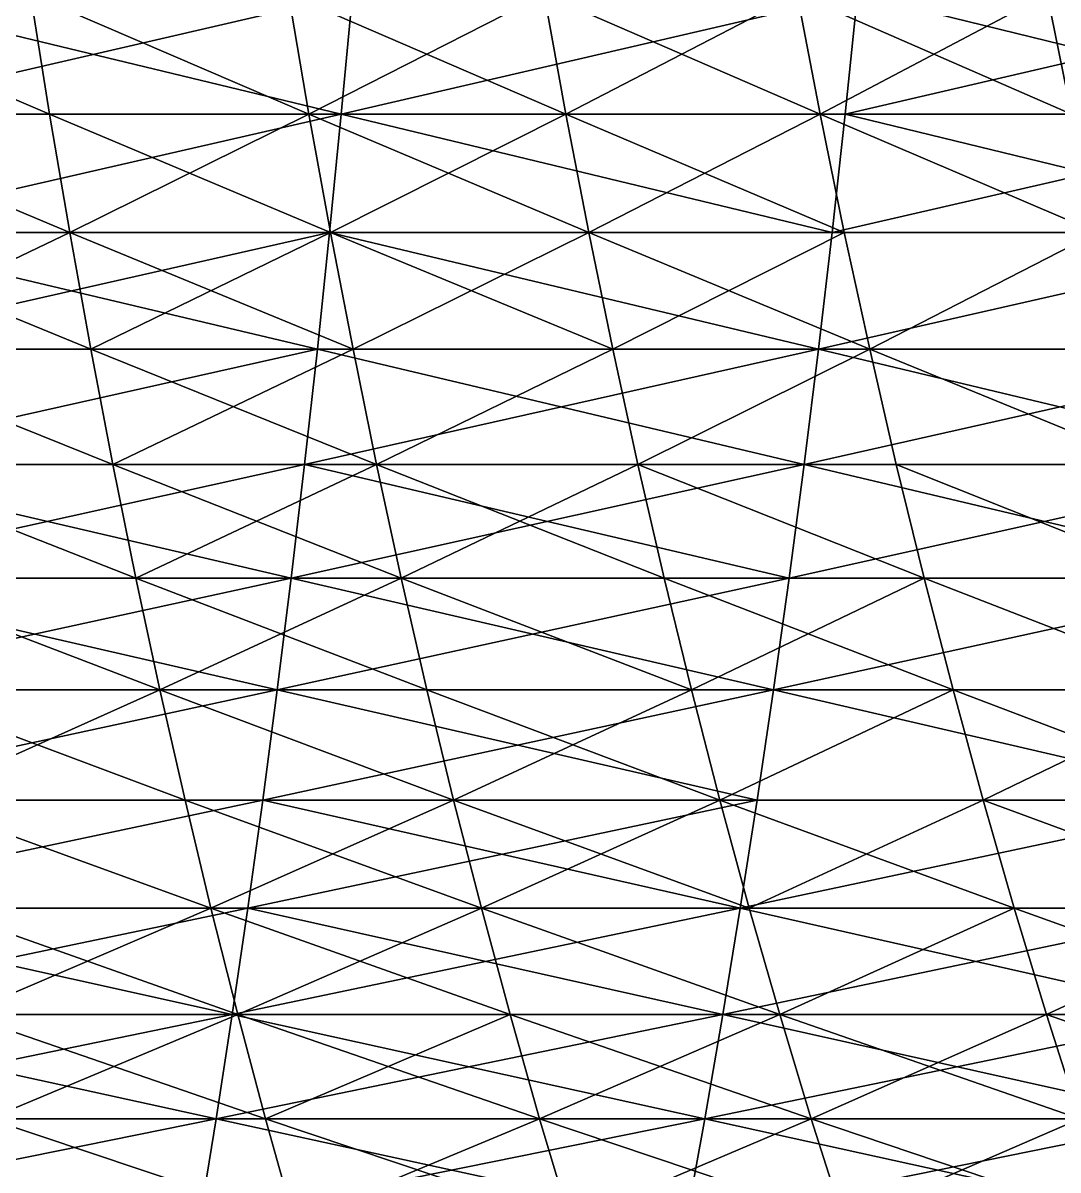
# Model space of a CAD drawing. Header units: millimetres. Extents: x -3250 to 8000, y -3250 to 3250.
# Drawn here: x 5370.3 to 5526.6, y -506.5 to -333.4 of the extents above; entities that cross this region are included whole.
import ezdxf

# ---------------------------------------------------------------- set-up
doc = ezdxf.new("R2010")
doc.units = ezdxf.units.MM
doc.header["$MEASUREMENT"] = 0
doc.layers.add('MESH_3D', color=2, linetype='CONTINUOUS')

msp = doc.modelspace()

# ---------------------------------------------------------------- linework, layer by layer
at = {"layer": 'MESH_3D'}
for points in [[(5334.81, -347.11, 2008.22), (5371.45, -329.03, 2029.97), (5332.13, -329.03, 2016.21)], [(5374.33, -347.11, 24677.96), (5334.81, -347.11, 24691.78), (5332.13, -329.03, 24683.79)], [(5374.33, -347.11, 24677.96), (5332.13, -329.03, 24683.79), (5371.45, -329.03, 24670.03)], [(5334.81, -347.11, 2008.22), (5374.33, -347.11, 2022.04), (5371.45, -329.03, 2029.97)], [(5343.38, -329.03, 518.33), (5418.37, -347.11, 541.1), (5341.92, -347.11, 526.64)], [(5420.04, -329.03, 26167.16), (5341.92, -347.11, 26173.36), (5418.37, -347.11, 26158.9)], [(5420.04, -329.03, 26167.16), (5343.38, -329.03, 26181.67), (5341.92, -347.11, 26173.36)], [(5343.38, -329.03, 518.33), (5420.04, -329.03, 532.84), (5418.37, -347.11, 541.1)], [(5371.45, -329.03, 2029.97), (5413.49, -347.11, 2036.85), (5410.41, -329.03, 2044.7)], [(5374.33, -347.11, 2022.04), (5413.49, -347.11, 2036.85), (5371.45, -329.03, 2029.97)], [(5413.49, -347.11, 24663.15), (5371.45, -329.03, 24670.03), (5410.41, -329.03, 24655.3)], [(5413.49, -347.11, 24663.15), (5374.33, -347.11, 24677.96), (5371.45, -329.03, 24670.03)], [(5413.49, -347.11, 2036.85), (5449, -329.03, 2060.4), (5410.41, -329.03, 2044.7)], [(5452.27, -347.11, 24647.37), (5410.41, -329.03, 24655.3), (5449, -329.03, 24639.6)], [(5452.27, -347.11, 24647.37), (5413.49, -347.11, 24663.15), (5410.41, -329.03, 24655.3)], [(5413.49, -347.11, 2036.85), (5452.27, -347.11, 2052.63), (5449, -329.03, 2060.4)], [(5418.37, -347.11, 541.1), (5496.31, -329.03, 549.25), (5494.44, -347.11, 557.47)], [(5420.04, -329.03, 532.84), (5496.31, -329.03, 549.25), (5418.37, -347.11, 541.1)], [(5496.31, -329.03, 26150.75), (5418.37, -347.11, 26158.9), (5494.44, -347.11, 26142.53)], [(5496.31, -329.03, 26150.75), (5420.04, -329.03, 26167.16), (5418.37, -347.11, 26158.9)], [(5452.27, -347.11, 2052.63), (5487.18, -329.03, 2077.06), (5449, -329.03, 2060.4)], [(5490.64, -347.11, 24630.62), (5449, -329.03, 24639.6), (5487.18, -329.03, 24622.94)], [(5490.64, -347.11, 24630.62), (5452.27, -347.11, 24647.37), (5449, -329.03, 24639.6)], [(5452.27, -347.11, 2052.63), (5490.64, -347.11, 2069.38), (5487.18, -329.03, 2077.06)], [(5490.64, -347.11, 2069.38), (5524.93, -329.03, 2094.67), (5487.18, -329.03, 2077.06)], [(5528.59, -347.11, 24612.93), (5487.18, -329.03, 24622.94), (5524.93, -329.03, 24605.33)], [(5528.59, -347.11, 24612.93), (5490.64, -347.11, 24630.62), (5487.18, -329.03, 24622.94)], [(5490.64, -347.11, 2069.38), (5528.59, -347.11, 2087.07), (5524.93, -329.03, 2094.67)], [(5496.31, -329.03, 549.25), (5570.07, -347.11, 575.73), (5494.44, -347.11, 557.47)], [(5572.15, -329.03, 26132.44), (5494.44, -347.11, 26142.53), (5570.07, -347.11, 26124.27)], [(5572.15, -329.03, 26132.44), (5496.31, -329.03, 26150.75), (5494.44, -347.11, 26142.53)], [(5496.31, -329.03, 549.25), (5572.15, -329.03, 567.56), (5570.07, -347.11, 575.73)], [(5528.59, -347.11, 2087.07), (5562.23, -329.03, 2113.21), (5524.93, -329.03, 2094.67)], [(5562.23, -329.03, 24586.79), (5528.59, -347.11, 24612.93), (5524.93, -329.03, 24605.33)], [(5334.81, -347.11, 2008.22), (5377.37, -364.97, 2013.7), (5374.33, -347.11, 2022.04)], [(5337.64, -364.97, 1999.8), (5377.37, -364.97, 2013.7), (5334.81, -347.11, 2008.22)], [(5377.37, -364.97, 24686.3), (5334.81, -347.11, 24691.78), (5374.33, -347.11, 24677.96)], [(5377.37, -364.97, 24686.3), (5337.64, -364.97, 24700.2), (5334.81, -347.11, 24691.78)], [(5340.38, -364.97, 535.38), (5418.37, -347.11, 541.1), (5416.61, -364.97, 549.8)], [(5341.92, -347.11, 526.64), (5418.37, -347.11, 541.1), (5340.38, -364.97, 535.38)], [(5418.37, -347.11, 26158.9), (5341.92, -347.11, 26173.36), (5340.38, -364.97, 26164.62)], [(5418.37, -347.11, 26158.9), (5340.38, -364.97, 26164.62), (5416.61, -364.97, 26150.2)], [(5377.37, -364.97, 2013.7), (5413.49, -347.11, 2036.85), (5374.33, -347.11, 2022.04)], [(5416.73, -364.97, 24671.41), (5374.33, -347.11, 24677.96), (5413.49, -347.11, 24663.15)], [(5416.73, -364.97, 24671.41), (5377.37, -364.97, 24686.3), (5374.33, -347.11, 24677.96)], [(5377.37, -364.97, 2013.7), (5416.73, -364.97, 2028.59), (5413.49, -347.11, 2036.85)], [(5416.73, -364.97, 2028.59), (5452.27, -347.11, 2052.63), (5413.49, -347.11, 2036.85)], [(5455.72, -364.97, 24655.55), (5416.73, -364.97, 24671.41), (5413.49, -347.11, 24663.15)], [(5455.72, -364.97, 24655.55), (5413.49, -347.11, 24663.15), (5452.27, -347.11, 24647.37)], [(5418.37, -347.11, 541.1), (5492.46, -364.97, 566.12), (5416.61, -364.97, 549.8)], [(5492.46, -364.97, 26133.88), (5418.37, -347.11, 26158.9), (5416.61, -364.97, 26150.2)], [(5416.73, -364.97, 2028.59), (5455.72, -364.97, 2044.45), (5452.27, -347.11, 2052.63)], [(5418.37, -347.11, 541.1), (5494.44, -347.11, 557.47), (5492.46, -364.97, 566.12)], [(5494.44, -347.11, 26142.53), (5418.37, -347.11, 26158.9), (5492.46, -364.97, 26133.88)], [(5455.72, -364.97, 2044.45), (5490.64, -347.11, 2069.38), (5452.27, -347.11, 2052.63)], [(5494.29, -364.97, 24638.72), (5455.72, -364.97, 24655.55), (5452.27, -347.11, 24647.37)], [(5494.29, -364.97, 24638.72), (5452.27, -347.11, 24647.37), (5490.64, -347.11, 24630.62)], [(5455.72, -364.97, 2044.45), (5494.29, -364.97, 2061.28), (5490.64, -347.11, 2069.38)], [(5490.64, -347.11, 2069.38), (5532.44, -364.97, 2079.07), (5528.59, -347.11, 2087.07)], [(5494.29, -364.97, 2061.28), (5532.44, -364.97, 2079.07), (5490.64, -347.11, 2069.38)], [(5532.44, -364.97, 24620.93), (5494.29, -364.97, 24638.72), (5490.64, -347.11, 24630.62)], [(5532.44, -364.97, 24620.93), (5490.64, -347.11, 24630.62), (5528.59, -347.11, 24612.93)], [(5494.44, -347.11, 557.47), (5567.88, -364.97, 584.33), (5492.46, -364.97, 566.12)], [(5570.07, -347.11, 26124.27), (5494.44, -347.11, 26142.53), (5492.46, -364.97, 26133.88)], [(5570.07, -347.11, 26124.27), (5492.46, -364.97, 26133.88), (5567.88, -364.97, 26115.67)], [(5494.44, -347.11, 557.47), (5570.07, -347.11, 575.73), (5567.88, -364.97, 584.33)], [(5340.61, -382.6, 1990.97), (5377.37, -364.97, 2013.7), (5337.64, -364.97, 1999.8)], [(5380.55, -382.6, 24695.06), (5340.61, -382.6, 24709.03), (5337.64, -364.97, 24700.2)], [(5380.55, -382.6, 24695.06), (5337.64, -364.97, 24700.2), (5377.37, -364.97, 24686.3)], [(5340.38, -364.97, 535.38), (5414.76, -382.6, 558.94), (5338.76, -382.6, 544.56)], [(5416.61, -364.97, 26150.2), (5340.38, -364.97, 26164.62), (5338.76, -382.6, 26155.44)], [(5416.61, -364.97, 26150.2), (5338.76, -382.6, 26155.44), (5414.76, -382.6, 26141.06)], [(5340.38, -364.97, 535.38), (5416.61, -364.97, 549.8), (5414.76, -382.6, 558.94)], [(5340.61, -382.6, 1990.97), (5380.55, -382.6, 2004.94), (5377.37, -364.97, 2013.7)], [(5377.37, -364.97, 2013.7), (5420.14, -382.6, 2019.91), (5416.73, -364.97, 2028.59)], [(5380.55, -382.6, 2004.94), (5420.14, -382.6, 2019.91), (5377.37, -364.97, 2013.7)], [(5416.73, -364.97, 24671.41), (5380.55, -382.6, 24695.06), (5377.37, -364.97, 24686.3)], [(5420.14, -382.6, 24680.09), (5380.55, -382.6, 24695.06), (5416.73, -364.97, 24671.41)], [(5416.61, -364.97, 549.8), (5490.39, -382.6, 575.21), (5414.76, -382.6, 558.94)], [(5490.39, -382.6, 26124.79), (5416.61, -364.97, 26150.2), (5414.76, -382.6, 26141.06)], [(5416.61, -364.97, 549.8), (5492.46, -364.97, 566.12), (5490.39, -382.6, 575.21)], [(5492.46, -364.97, 26133.88), (5416.61, -364.97, 26150.2), (5490.39, -382.6, 26124.79)], [(5420.14, -382.6, 2019.91), (5455.72, -364.97, 2044.45), (5416.73, -364.97, 2028.59)], [(5459.34, -382.6, 24664.13), (5416.73, -364.97, 24671.41), (5455.72, -364.97, 24655.55)], [(5459.34, -382.6, 24664.13), (5420.14, -382.6, 24680.09), (5416.73, -364.97, 24671.41)], [(5420.14, -382.6, 2019.91), (5459.34, -382.6, 2035.87), (5455.72, -364.97, 2044.45)], [(5459.34, -382.6, 2035.87), (5494.29, -364.97, 2061.28), (5455.72, -364.97, 2044.45)], [(5498.13, -382.6, 24647.21), (5455.72, -364.97, 24655.55), (5494.29, -364.97, 24638.72)], [(5498.13, -382.6, 24647.21), (5459.34, -382.6, 24664.13), (5455.72, -364.97, 24655.55)], [(5459.34, -382.6, 2035.87), (5498.13, -382.6, 2052.79), (5494.29, -364.97, 2061.28)], [(5490.39, -382.6, 575.21), (5567.88, -364.97, 584.33), (5565.58, -382.6, 593.36)], [(5492.46, -364.97, 566.12), (5567.88, -364.97, 584.33), (5490.39, -382.6, 575.21)], [(5567.88, -364.97, 26115.67), (5492.46, -364.97, 26133.88), (5490.39, -382.6, 26124.79)], [(5567.88, -364.97, 26115.67), (5490.39, -382.6, 26124.79), (5565.58, -382.6, 26106.64)], [(5498.13, -382.6, 2052.79), (5532.44, -364.97, 2079.07), (5494.29, -364.97, 2061.28)], [(5532.44, -364.97, 24620.93), (5498.13, -382.6, 24647.21), (5494.29, -364.97, 24638.72)], [(5498.13, -382.6, 2052.79), (5536.48, -382.6, 2070.67), (5532.44, -364.97, 2079.07)], [(5536.48, -382.6, 24629.33), (5498.13, -382.6, 24647.21), (5532.44, -364.97, 24620.93)], [(5337.06, -400, 554.17), (5414.76, -382.6, 558.94), (5412.83, -400, 568.5)], [(5338.76, -382.6, 544.56), (5414.76, -382.6, 558.94), (5337.06, -400, 554.17)], [(5414.76, -382.6, 26141.06), (5337.06, -400, 26145.83), (5412.83, -400, 26131.5)], [(5414.76, -382.6, 26141.06), (5338.76, -382.6, 26155.44), (5337.06, -400, 26145.83)], [(5340.61, -382.6, 1990.97), (5383.89, -400, 1995.78), (5380.55, -382.6, 2004.94)], [(5343.71, -400, 1981.72), (5383.89, -400, 1995.78), (5340.61, -382.6, 1990.97)], [(5383.89, -400, 24704.22), (5343.71, -400, 24718.28), (5340.61, -382.6, 24709.03)], [(5383.89, -400, 24704.22), (5340.61, -382.6, 24709.03), (5380.55, -382.6, 24695.06)], [(5383.89, -400, 1995.78), (5420.14, -382.6, 2019.91), (5380.55, -382.6, 2004.94)], [(5423.7, -400, 24689.17), (5380.55, -382.6, 24695.06), (5420.14, -382.6, 24680.09)], [(5423.7, -400, 24689.17), (5383.89, -400, 24704.22), (5380.55, -382.6, 24695.06)], [(5383.89, -400, 1995.78), (5423.7, -400, 2010.83), (5420.14, -382.6, 2019.91)], [(5414.76, -382.6, 558.94), (5488.22, -400, 584.72), (5412.83, -400, 568.5)], [(5490.39, -382.6, 26124.79), (5414.76, -382.6, 26141.06), (5412.83, -400, 26131.5)], [(5490.39, -382.6, 26124.79), (5412.83, -400, 26131.5), (5488.22, -400, 26115.28)], [(5414.76, -382.6, 558.94), (5490.39, -382.6, 575.21), (5488.22, -400, 584.72)], [(5423.7, -400, 2010.83), (5459.34, -382.6, 2035.87), (5420.14, -382.6, 2019.91)], [(5459.34, -382.6, 24664.13), (5423.7, -400, 24689.17), (5420.14, -382.6, 24680.09)], [(5423.7, -400, 2010.83), (5463.13, -400, 2026.87), (5459.34, -382.6, 2035.87)], [(5463.13, -400, 24673.13), (5423.7, -400, 24689.17), (5459.34, -382.6, 24664.13)], [(5463.13, -400, 2026.87), (5498.13, -382.6, 2052.79), (5459.34, -382.6, 2035.87)], [(5498.13, -382.6, 24647.21), (5463.13, -400, 24673.13), (5459.34, -382.6, 24664.13)], [(5463.13, -400, 2026.87), (5502.14, -400, 2043.9), (5498.13, -382.6, 2052.79)], [(5502.14, -400, 24656.1), (5463.13, -400, 24673.13), (5498.13, -382.6, 24647.21)], [(5490.39, -382.6, 575.21), (5563.18, -400, 602.82), (5488.22, -400, 584.72)], [(5565.58, -382.6, 26106.64), (5490.39, -382.6, 26124.79), (5488.22, -400, 26115.28)], [(5565.58, -382.6, 26106.64), (5488.22, -400, 26115.28), (5563.18, -400, 26097.18)], [(5490.39, -382.6, 575.21), (5565.58, -382.6, 593.36), (5563.18, -400, 602.82)], [(5498.13, -382.6, 2052.79), (5540.72, -400, 2061.88), (5536.48, -382.6, 2070.67)], [(5502.14, -400, 2043.9), (5540.72, -400, 2061.88), (5498.13, -382.6, 2052.79)], [(5540.72, -400, 24638.12), (5502.14, -400, 24656.1), (5498.13, -382.6, 24647.21)], [(5540.72, -400, 24638.12), (5498.13, -382.6, 24647.21), (5536.48, -382.6, 24629.33)], [(5335.29, -417.15, 564.2), (5412.83, -400, 568.5), (5410.81, -417.15, 578.49)], [(5337.06, -400, 554.17), (5412.83, -400, 568.5), (5335.29, -417.15, 564.2)], [(5410.81, -417.15, 26121.51), (5337.06, -400, 26145.83), (5335.29, -417.15, 26135.8)], [(5412.83, -400, 26131.5), (5337.06, -400, 26145.83), (5410.81, -417.15, 26121.51)], [(5343.71, -400, 1981.72), (5387.37, -417.15, 1986.2), (5383.89, -400, 1995.78)], [(5346.96, -417.15, 1972.06), (5387.37, -417.15, 1986.2), (5343.71, -400, 1981.72)], [(5387.37, -417.15, 24713.8), (5343.71, -400, 24718.28), (5383.89, -400, 24704.22)], [(5387.37, -417.15, 24713.8), (5346.96, -417.15, 24727.94), (5343.71, -400, 24718.28)], [(5383.89, -400, 1995.78), (5427.42, -417.15, 2001.35), (5423.7, -400, 2010.83)], [(5387.37, -417.15, 1986.2), (5427.42, -417.15, 2001.35), (5383.89, -400, 1995.78)], [(5423.7, -400, 24689.17), (5387.37, -417.15, 24713.8), (5383.89, -400, 24704.22)], [(5427.42, -417.15, 24698.65), (5387.37, -417.15, 24713.8), (5423.7, -400, 24689.17)], [(5410.81, -417.15, 578.49), (5488.22, -400, 584.72), (5485.95, -417.15, 594.66)], [(5412.83, -400, 568.5), (5488.22, -400, 584.72), (5410.81, -417.15, 578.49)], [(5485.95, -417.15, 26105.34), (5412.83, -400, 26131.5), (5410.81, -417.15, 26121.51)], [(5488.22, -400, 26115.28), (5412.83, -400, 26131.5), (5485.95, -417.15, 26105.34)], [(5427.42, -417.15, 2001.35), (5463.13, -400, 2026.87), (5423.7, -400, 2010.83)], [(5467.09, -417.15, 24682.51), (5423.7, -400, 24689.17), (5463.13, -400, 24673.13)], [(5467.09, -417.15, 24682.51), (5427.42, -417.15, 24698.65), (5423.7, -400, 24689.17)], [(5427.42, -417.15, 2001.35), (5467.09, -417.15, 2017.49), (5463.13, -400, 2026.87)], [(5463.13, -400, 2026.87), (5506.33, -417.15, 2034.61), (5502.14, -400, 2043.9)], [(5467.09, -417.15, 2017.49), (5506.33, -417.15, 2034.61), (5463.13, -400, 2026.87)], [(5506.33, -417.15, 24665.39), (5467.09, -417.15, 24682.51), (5463.13, -400, 24673.13)], [(5506.33, -417.15, 24665.39), (5463.13, -400, 24673.13), (5502.14, -400, 24656.1)], [(5488.22, -400, 584.72), (5560.66, -417.15, 612.69), (5485.95, -417.15, 594.66)], [(5563.18, -400, 26097.18), (5485.95, -417.15, 26105.34), (5560.66, -417.15, 26087.31)], [(5563.18, -400, 26097.18), (5488.22, -400, 26115.28), (5485.95, -417.15, 26105.34)], [(5488.22, -400, 584.72), (5563.18, -400, 602.82), (5560.66, -417.15, 612.69)], [(5502.14, -400, 2043.9), (5545.14, -417.15, 2052.71), (5540.72, -400, 2061.88)], [(5506.33, -417.15, 2034.61), (5545.14, -417.15, 2052.71), (5502.14, -400, 2043.9)], [(5545.14, -417.15, 24647.29), (5502.14, -400, 24656.1), (5540.72, -400, 24638.12)], [(5545.14, -417.15, 24647.29), (5506.33, -417.15, 24665.39), (5502.14, -400, 24656.1)], [(5335.29, -417.15, 564.2), (5408.71, -434.04, 588.89), (5333.45, -434.04, 574.65)], [(5410.81, -417.15, 26121.51), (5333.45, -434.04, 26125.35), (5408.71, -434.04, 26111.11)], [(5410.81, -417.15, 26121.51), (5335.29, -417.15, 26135.8), (5333.45, -434.04, 26125.35)], [(5335.29, -417.15, 564.2), (5410.81, -417.15, 578.49), (5408.71, -434.04, 588.89)], [(5346.96, -417.15, 1972.06), (5391, -434.04, 1976.23), (5387.37, -417.15, 1986.2)], [(5350.34, -434.04, 1962), (5391, -434.04, 1976.23), (5346.96, -417.15, 1972.06)], [(5391, -434.04, 24723.77), (5346.96, -417.15, 24727.94), (5387.37, -417.15, 24713.8)], [(5391, -434.04, 24723.77), (5350.34, -434.04, 24738), (5346.96, -417.15, 24727.94)], [(5391, -434.04, 1976.23), (5427.42, -417.15, 2001.35), (5387.37, -417.15, 1986.2)], [(5431.3, -434.04, 24708.53), (5391, -434.04, 24723.77), (5387.37, -417.15, 24713.8)], [(5431.3, -434.04, 24708.53), (5387.37, -417.15, 24713.8), (5427.42, -417.15, 24698.65)], [(5391, -434.04, 1976.23), (5431.3, -434.04, 1991.47), (5427.42, -417.15, 2001.35)], [(5410.81, -417.15, 578.49), (5483.59, -434.04, 605), (5408.71, -434.04, 588.89)], [(5485.95, -417.15, 26105.34), (5410.81, -417.15, 26121.51), (5408.71, -434.04, 26111.11)], [(5485.95, -417.15, 26105.34), (5408.71, -434.04, 26111.11), (5483.59, -434.04, 26095)], [(5410.81, -417.15, 578.49), (5485.95, -417.15, 594.66), (5483.59, -434.04, 605)], [(5427.42, -417.15, 2001.35), (5471.21, -434.04, 2007.71), (5467.09, -417.15, 2017.49)], [(5431.3, -434.04, 1991.47), (5471.21, -434.04, 2007.71), (5427.42, -417.15, 2001.35)], [(5471.21, -434.04, 24692.29), (5431.3, -434.04, 24708.53), (5427.42, -417.15, 24698.65)], [(5471.21, -434.04, 24692.29), (5427.42, -417.15, 24698.65), (5467.09, -417.15, 24682.51)], [(5471.21, -434.04, 2007.71), (5506.33, -417.15, 2034.61), (5467.09, -417.15, 2017.49)], [(5510.7, -434.04, 24675.06), (5471.21, -434.04, 24692.29), (5467.09, -417.15, 24682.51)], [(5510.7, -434.04, 24675.06), (5467.09, -417.15, 24682.51), (5506.33, -417.15, 24665.39)], [(5471.21, -434.04, 2007.71), (5510.7, -434.04, 2024.94), (5506.33, -417.15, 2034.61)], [(5483.59, -434.04, 605), (5560.66, -417.15, 612.69), (5558.04, -434.04, 622.97)], [(5485.95, -417.15, 594.66), (5560.66, -417.15, 612.69), (5483.59, -434.04, 605)], [(5560.66, -417.15, 26087.31), (5485.95, -417.15, 26105.34), (5483.59, -434.04, 26095)], [(5560.66, -417.15, 26087.31), (5483.59, -434.04, 26095), (5558.04, -434.04, 26077.03)], [(5506.33, -417.15, 2034.61), (5549.74, -434.04, 2043.14), (5545.14, -417.15, 2052.71)], [(5510.7, -434.04, 2024.94), (5549.74, -434.04, 2043.14), (5506.33, -417.15, 2034.61)], [(5549.74, -434.04, 24656.86), (5510.7, -434.04, 24675.06), (5506.33, -417.15, 24665.39)], [(5549.74, -434.04, 24656.86), (5506.33, -417.15, 24665.39), (5545.14, -417.15, 24647.29)], [(5331.54, -450.66, 585.51), (5408.71, -434.04, 588.89), (5406.52, -450.66, 599.7)], [(5333.45, -434.04, 574.65), (5408.71, -434.04, 588.89), (5331.54, -450.66, 585.51)], [(5408.71, -434.04, 26111.11), (5333.45, -434.04, 26125.35), (5331.54, -450.66, 26114.49)], [(5408.71, -434.04, 26111.11), (5331.54, -450.66, 26114.49), (5406.52, -450.66, 26100.3)], [(5353.85, -450.66, 1951.55), (5391, -434.04, 1976.23), (5350.34, -434.04, 1962)], [(5394.78, -450.66, 24734.13), (5350.34, -434.04, 24738), (5391, -434.04, 24723.77)], [(5394.78, -450.66, 24734.13), (5353.85, -450.66, 24748.45), (5350.34, -434.04, 24738)], [(5353.85, -450.66, 1951.55), (5394.78, -450.66, 1965.87), (5391, -434.04, 1976.23)], [(5391, -434.04, 1976.23), (5435.33, -450.66, 1981.2), (5431.3, -434.04, 1991.47)], [(5394.78, -450.66, 1965.87), (5435.33, -450.66, 1981.2), (5391, -434.04, 1976.23)], [(5435.33, -450.66, 24718.8), (5391, -434.04, 24723.77), (5431.3, -434.04, 24708.53)], [(5435.33, -450.66, 24718.8), (5394.78, -450.66, 24734.13), (5391, -434.04, 24723.77)], [(5408.71, -434.04, 588.89), (5481.13, -450.66, 615.75), (5406.52, -450.66, 599.7)], [(5483.59, -434.04, 26095), (5408.71, -434.04, 26111.11), (5406.52, -450.66, 26100.3)], [(5483.59, -434.04, 26095), (5406.52, -450.66, 26100.3), (5481.13, -450.66, 26084.25)], [(5408.71, -434.04, 588.89), (5483.59, -434.04, 605), (5481.13, -450.66, 615.75)], [(5435.33, -450.66, 1981.2), (5471.21, -434.04, 2007.71), (5431.3, -434.04, 1991.47)], [(5475.49, -450.66, 24702.46), (5435.33, -450.66, 24718.8), (5431.3, -434.04, 24708.53)], [(5475.49, -450.66, 24702.46), (5431.3, -434.04, 24708.53), (5471.21, -434.04, 24692.29)], [(5435.33, -450.66, 1981.2), (5475.49, -450.66, 1997.54), (5471.21, -434.04, 2007.71)], [(5475.49, -450.66, 1997.54), (5510.7, -434.04, 2024.94), (5471.21, -434.04, 2007.71)], [(5510.7, -434.04, 24675.06), (5475.49, -450.66, 24702.46), (5471.21, -434.04, 24692.29)], [(5475.49, -450.66, 1997.54), (5515.23, -450.66, 2014.88), (5510.7, -434.04, 2024.94)], [(5515.23, -450.66, 24685.12), (5475.49, -450.66, 24702.46), (5510.7, -434.04, 24675.06)], [(5483.59, -434.04, 605), (5555.32, -450.66, 633.66), (5481.13, -450.66, 615.75)], [(5555.32, -450.66, 26066.34), (5483.59, -434.04, 26095), (5481.13, -450.66, 26084.25)], [(5483.59, -434.04, 605), (5558.04, -434.04, 622.97), (5555.32, -450.66, 633.66)], [(5558.04, -434.04, 26077.03), (5483.59, -434.04, 26095), (5555.32, -450.66, 26066.34)], [(5515.23, -450.66, 2014.88), (5549.74, -434.04, 2043.14), (5510.7, -434.04, 2024.94)], [(5554.53, -450.66, 24666.79), (5515.23, -450.66, 24685.12), (5510.7, -434.04, 24675.06)], [(5554.53, -450.66, 24666.79), (5510.7, -434.04, 24675.06), (5549.74, -434.04, 24656.86)], [(5515.23, -450.66, 2014.88), (5554.53, -450.66, 2033.21), (5549.74, -434.04, 2043.14)], [(5329.55, -466.99, 596.78), (5406.52, -450.66, 599.7), (5404.26, -466.99, 610.91)], [(5331.54, -450.66, 585.51), (5406.52, -450.66, 599.7), (5329.55, -466.99, 596.78)], [(5406.52, -450.66, 26100.3), (5331.54, -450.66, 26114.49), (5329.55, -466.99, 26103.22)], [(5406.52, -450.66, 26100.3), (5329.55, -466.99, 26103.22), (5404.26, -466.99, 26089.09)], [(5353.85, -450.66, 1951.55), (5398.69, -466.99, 1955.12), (5394.78, -450.66, 1965.87)], [(5357.49, -466.99, 1940.7), (5398.69, -466.99, 1955.12), (5353.85, -450.66, 1951.55)], [(5398.69, -466.99, 24744.88), (5353.85, -450.66, 24748.45), (5394.78, -450.66, 24734.13)], [(5398.69, -466.99, 24744.88), (5357.49, -466.99, 24759.3), (5353.85, -450.66, 24748.45)], [(5398.69, -466.99, 1955.12), (5435.33, -450.66, 1981.2), (5394.78, -450.66, 1965.87)], [(5439.51, -466.99, 24729.45), (5394.78, -450.66, 24734.13), (5435.33, -450.66, 24718.8)], [(5439.51, -466.99, 24729.45), (5398.69, -466.99, 24744.88), (5394.78, -450.66, 24734.13)], [(5398.69, -466.99, 1955.12), (5439.51, -466.99, 1970.55), (5435.33, -450.66, 1981.2)], [(5406.52, -450.66, 599.7), (5478.59, -466.99, 626.91), (5404.26, -466.99, 610.91)], [(5481.13, -450.66, 26084.25), (5406.52, -450.66, 26100.3), (5404.26, -466.99, 26089.09)], [(5481.13, -450.66, 26084.25), (5404.26, -466.99, 26089.09), (5478.59, -466.99, 26073.09)], [(5406.52, -450.66, 599.7), (5481.13, -450.66, 615.75), (5478.59, -466.99, 626.91)], [(5439.51, -466.99, 1970.55), (5475.49, -450.66, 1997.54), (5435.33, -450.66, 1981.2)], [(5479.94, -466.99, 24713), (5435.33, -450.66, 24718.8), (5475.49, -450.66, 24702.46)], [(5479.94, -466.99, 24713), (5439.51, -466.99, 24729.45), (5435.33, -450.66, 24718.8)], [(5439.51, -466.99, 1970.55), (5479.94, -466.99, 1987), (5475.49, -450.66, 1997.54)], [(5479.94, -466.99, 1987), (5515.23, -450.66, 2014.88), (5475.49, -450.66, 1997.54)], [(5519.94, -466.99, 24695.55), (5475.49, -450.66, 24702.46), (5515.23, -450.66, 24685.12)], [(5519.94, -466.99, 24695.55), (5479.94, -466.99, 24713), (5475.49, -450.66, 24702.46)], [(5478.59, -466.99, 626.91), (5555.32, -450.66, 633.66), (5552.5, -466.99, 644.75)], [(5481.13, -450.66, 615.75), (5555.32, -450.66, 633.66), (5478.59, -466.99, 626.91)], [(5555.32, -450.66, 26066.34), (5481.13, -450.66, 26084.25), (5478.59, -466.99, 26073.09)], [(5555.32, -450.66, 26066.34), (5478.59, -466.99, 26073.09), (5552.5, -466.99, 26055.25)], [(5479.94, -466.99, 1987), (5519.94, -466.99, 2004.45), (5515.23, -450.66, 2014.88)], [(5515.23, -450.66, 2014.88), (5559.49, -466.99, 2022.9), (5554.53, -450.66, 2033.21)], [(5519.94, -466.99, 2004.45), (5559.49, -466.99, 2022.9), (5515.23, -450.66, 2014.88)], [(5559.49, -466.99, 24677.1), (5519.94, -466.99, 24695.55), (5515.23, -450.66, 24685.12)], [(5559.49, -466.99, 24677.1), (5515.23, -450.66, 24685.12), (5554.53, -450.66, 24666.79)], [(5329.55, -466.99, 596.78), (5401.91, -483.04, 622.52), (5327.49, -483.04, 608.44)], [(5404.26, -466.99, 26089.09), (5327.49, -483.04, 26091.56), (5401.91, -483.04, 26077.48)], [(5404.26, -466.99, 26089.09), (5329.55, -466.99, 26103.22), (5327.49, -483.04, 26091.56)], [(5329.55, -466.99, 596.78), (5404.26, -466.99, 610.91), (5401.91, -483.04, 622.52)], [(5361.27, -483.04, 1929.47), (5398.69, -466.99, 1955.12), (5357.49, -466.99, 1940.7)], [(5402.74, -483.04, 24756.01), (5357.49, -466.99, 24759.3), (5398.69, -466.99, 24744.88)], [(5402.74, -483.04, 24756.01), (5361.27, -483.04, 24770.53), (5357.49, -466.99, 24759.3)], [(5361.27, -483.04, 1929.47), (5402.74, -483.04, 1943.99), (5398.69, -466.99, 1955.12)], [(5402.74, -483.04, 1943.99), (5439.51, -466.99, 1970.55), (5398.69, -466.99, 1955.12)], [(5443.84, -483.04, 24740.47), (5402.74, -483.04, 24756.01), (5398.69, -466.99, 24744.88)], [(5443.84, -483.04, 24740.47), (5398.69, -466.99, 24744.88), (5439.51, -466.99, 24729.45)], [(5404.26, -466.99, 610.91), (5475.95, -483.04, 638.46), (5401.91, -483.04, 622.52)], [(5478.59, -466.99, 26073.09), (5401.91, -483.04, 26077.48), (5475.95, -483.04, 26061.54)], [(5478.59, -466.99, 26073.09), (5404.26, -466.99, 26089.09), (5401.91, -483.04, 26077.48)], [(5402.74, -483.04, 1943.99), (5443.84, -483.04, 1959.53), (5439.51, -466.99, 1970.55)], [(5404.26, -466.99, 610.91), (5478.59, -466.99, 626.91), (5475.95, -483.04, 638.46)], [(5439.51, -466.99, 1970.55), (5484.54, -483.04, 1976.09), (5479.94, -466.99, 1987)], [(5443.84, -483.04, 1959.53), (5484.54, -483.04, 1976.09), (5439.51, -466.99, 1970.55)], [(5484.54, -483.04, 24723.91), (5443.84, -483.04, 24740.47), (5439.51, -466.99, 24729.45)], [(5484.54, -483.04, 24723.91), (5439.51, -466.99, 24729.45), (5479.94, -466.99, 24713)], [(5475.95, -483.04, 638.46), (5552.5, -466.99, 644.75), (5549.58, -483.04, 656.23)], [(5478.59, -466.99, 626.91), (5552.5, -466.99, 644.75), (5475.95, -483.04, 638.46)], [(5549.58, -483.04, 26043.77), (5478.59, -466.99, 26073.09), (5475.95, -483.04, 26061.54)], [(5552.5, -466.99, 26055.25), (5478.59, -466.99, 26073.09), (5549.58, -483.04, 26043.77)], [(5484.54, -483.04, 1976.09), (5519.94, -466.99, 2004.45), (5479.94, -466.99, 1987)], [(5519.94, -466.99, 24695.55), (5484.54, -483.04, 24723.91), (5479.94, -466.99, 24713)], [(5484.54, -483.04, 1976.09), (5524.81, -483.04, 1993.66), (5519.94, -466.99, 2004.45)], [(5524.81, -483.04, 24706.34), (5484.54, -483.04, 24723.91), (5519.94, -466.99, 24695.55)], [(5524.81, -483.04, 1993.66), (5559.49, -466.99, 2022.9), (5519.94, -466.99, 2004.45)], [(5564.63, -483.04, 24687.77), (5524.81, -483.04, 24706.34), (5519.94, -466.99, 24695.55)], [(5564.63, -483.04, 24687.77), (5519.94, -466.99, 24695.55), (5559.49, -466.99, 24677.1)], [(5524.81, -483.04, 1993.66), (5564.63, -483.04, 2012.23), (5559.49, -466.99, 2022.9)], [(5327.49, -483.04, 608.44), (5399.48, -498.79, 634.52), (5325.37, -498.79, 620.5)], [(5401.91, -483.04, 26077.48), (5325.37, -498.79, 26079.5), (5399.48, -498.79, 26065.48)], [(5401.91, -483.04, 26077.48), (5327.49, -483.04, 26091.56), (5325.37, -498.79, 26079.5)], [(5327.49, -483.04, 608.44), (5401.91, -483.04, 622.52), (5399.48, -498.79, 634.52)], [(5365.17, -498.79, 1917.87), (5402.74, -483.04, 1943.99), (5361.27, -483.04, 1929.47)], [(5406.93, -498.79, 24767.52), (5365.17, -498.79, 24782.13), (5361.27, -483.04, 24770.53)], [(5406.93, -498.79, 24767.52), (5361.27, -483.04, 24770.53), (5402.74, -483.04, 24756.01)], [(5365.17, -498.79, 1917.87), (5406.93, -498.79, 1932.48), (5402.74, -483.04, 1943.99)], [(5401.91, -483.04, 622.52), (5473.23, -498.79, 650.39), (5399.48, -498.79, 634.52)], [(5475.95, -483.04, 26061.54), (5401.91, -483.04, 26077.48), (5399.48, -498.79, 26065.48)], [(5475.95, -483.04, 26061.54), (5399.48, -498.79, 26065.48), (5473.23, -498.79, 26049.61)], [(5401.91, -483.04, 622.52), (5475.95, -483.04, 638.46), (5473.23, -498.79, 650.39)], [(5406.93, -498.79, 1932.48), (5443.84, -483.04, 1959.53), (5402.74, -483.04, 1943.99)], [(5448.31, -498.79, 24751.87), (5406.93, -498.79, 24767.52), (5402.74, -483.04, 24756.01)], [(5448.31, -498.79, 24751.87), (5402.74, -483.04, 24756.01), (5443.84, -483.04, 24740.47)], [(5406.93, -498.79, 1932.48), (5448.31, -498.79, 1948.13), (5443.84, -483.04, 1959.53)], [(5448.31, -498.79, 1948.13), (5484.54, -483.04, 1976.09), (5443.84, -483.04, 1959.53)], [(5489.29, -498.79, 24735.19), (5443.84, -483.04, 24740.47), (5484.54, -483.04, 24723.91)], [(5489.29, -498.79, 24735.19), (5448.31, -498.79, 24751.87), (5443.84, -483.04, 24740.47)], [(5448.31, -498.79, 1948.13), (5489.29, -498.79, 1964.81), (5484.54, -483.04, 1976.09)], [(5475.95, -483.04, 638.46), (5546.56, -498.79, 668.09), (5473.23, -498.79, 650.39)], [(5549.58, -483.04, 26043.77), (5475.95, -483.04, 26061.54), (5473.23, -498.79, 26049.61)], [(5549.58, -483.04, 26043.77), (5473.23, -498.79, 26049.61), (5546.56, -498.79, 26031.91)], [(5475.95, -483.04, 638.46), (5549.58, -483.04, 656.23), (5546.56, -498.79, 668.09)], [(5489.29, -498.79, 1964.81), (5524.81, -483.04, 1993.66), (5484.54, -483.04, 1976.09)], [(5529.84, -498.79, 24717.5), (5484.54, -483.04, 24723.91), (5524.81, -483.04, 24706.34)], [(5529.84, -498.79, 24717.5), (5489.29, -498.79, 24735.19), (5484.54, -483.04, 24723.91)], [(5489.29, -498.79, 1964.81), (5529.84, -498.79, 1982.5), (5524.81, -483.04, 1993.66)], [(5529.84, -498.79, 1982.5), (5564.63, -483.04, 2012.23), (5524.81, -483.04, 1993.66)], [(5569.94, -498.79, 24698.8), (5529.84, -498.79, 24717.5), (5524.81, -483.04, 24706.34)], [(5569.94, -498.79, 24698.8), (5524.81, -483.04, 24706.34), (5564.63, -483.04, 24687.77)], [(5323.17, -514.23, 632.94), (5399.48, -498.79, 634.52), (5396.98, -514.23, 646.9)], [(5325.37, -498.79, 620.5), (5399.48, -498.79, 634.52), (5323.17, -514.23, 632.94)], [(5399.48, -498.79, 26065.48), (5325.37, -498.79, 26079.5), (5323.17, -514.23, 26067.06)], [(5399.48, -498.79, 26065.48), (5323.17, -514.23, 26067.06), (5396.98, -514.23, 26053.1)], [(5365.17, -498.79, 1917.87), (5411.25, -514.23, 1920.61), (5406.93, -498.79, 1932.48)], [(5369.19, -514.23, 1905.9), (5411.25, -514.23, 1920.61), (5365.17, -498.79, 1917.87)], [(5411.25, -514.23, 24779.39), (5369.19, -514.23, 24794.1), (5365.17, -498.79, 24782.13)], [(5411.25, -514.23, 24779.39), (5365.17, -498.79, 24782.13), (5406.93, -498.79, 24767.52)], [(5399.48, -498.79, 634.52), (5470.42, -514.23, 662.7), (5396.98, -514.23, 646.9)], [(5473.23, -498.79, 26049.61), (5396.98, -514.23, 26053.1), (5470.42, -514.23, 26037.3)], [(5473.23, -498.79, 26049.61), (5399.48, -498.79, 26065.48), (5396.98, -514.23, 26053.1)], [(5399.48, -498.79, 634.52), (5473.23, -498.79, 650.39), (5470.42, -514.23, 662.7)], [(5411.25, -514.23, 1920.61), (5448.31, -498.79, 1948.13), (5406.93, -498.79, 1932.48)], [(5452.92, -514.23, 24763.62), (5406.93, -498.79, 24767.52), (5448.31, -498.79, 24751.87)], [(5452.92, -514.23, 24763.62), (5411.25, -514.23, 24779.39), (5406.93, -498.79, 24767.52)], [(5411.25, -514.23, 1920.61), (5452.92, -514.23, 1936.38), (5448.31, -498.79, 1948.13)], [(5452.92, -514.23, 1936.38), (5489.29, -498.79, 1964.81), (5448.31, -498.79, 1948.13)], [(5494.2, -514.23, 24746.83), (5452.92, -514.23, 24763.62), (5448.31, -498.79, 24751.87)], [(5494.2, -514.23, 24746.83), (5448.31, -498.79, 24751.87), (5489.29, -498.79, 24735.19)], [(5452.92, -514.23, 1936.38), (5494.2, -514.23, 1953.17), (5489.29, -498.79, 1964.81)], [(5473.23, -498.79, 650.39), (5543.44, -514.23, 680.33), (5470.42, -514.23, 662.7)], [(5546.56, -498.79, 26031.91), (5470.42, -514.23, 26037.3), (5543.44, -514.23, 26019.67)], [(5546.56, -498.79, 26031.91), (5473.23, -498.79, 26049.61), (5470.42, -514.23, 26037.3)], [(5473.23, -498.79, 650.39), (5546.56, -498.79, 668.09), (5543.44, -514.23, 680.33)], [(5489.29, -498.79, 1964.81), (5535.04, -514.23, 1970.99), (5529.84, -498.79, 1982.5)], [(5494.2, -514.23, 1953.17), (5535.04, -514.23, 1970.99), (5489.29, -498.79, 1964.81)], [(5529.84, -498.79, 24717.5), (5494.2, -514.23, 24746.83), (5489.29, -498.79, 24735.19)], [(5535.04, -514.23, 24729.01), (5494.2, -514.23, 24746.83), (5529.84, -498.79, 24717.5)]]:
    msp.add_3dface(points, dxfattribs=at)

doc.saveas('drawing.dxf')
